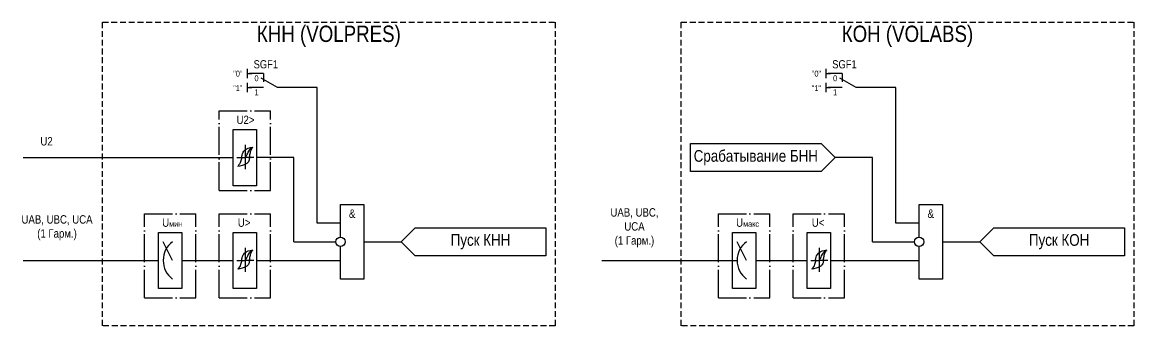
# Model space of a CAD drawing. Header units: millimetres. Extents: x -1643 to 443, y -2 to 115.
# Drawn here: x -1643.2 to -1405, y 10 to 75 of the extents above; entities that cross this region are included whole.
import ezdxf
from ezdxf.enums import TextEntityAlignment as Align

# ---------------------------------------------------------------- set-up
doc = ezdxf.new("R2010")
doc.units = ezdxf.units.MM
doc.linetypes.add('ACAD_ISO04W100', pattern=[30, 24, -3, 0, -3])
doc.linetypes.add('штриховая2', pattern=[0.375, 0.25, -0.125])
doc.layers.add('Основная', color=7, linetype='Continuous')
doc.styles.add('1.8_Gost_RD', font='ARIALN.TTF', dxfattribs={"height": 1.8})
doc.styles.add('2.5_Gost_RD', font='ARIALN.TTF', dxfattribs={"height": 2.5})
doc.styles.add('3.5_Gost_RD', font='ARIALN.TTF', dxfattribs={"height": 3.5})
doc.styles.add('Вывод', font='ARIALN.TTF', dxfattribs={"height": 2.5})
doc.styles.add('Компонент', font='ARIALN.TTF', dxfattribs={"height": 3.5})

# ---------------------------------------------------------------- blocks, each defined once
blk = doc.blocks.new('*U70')
at = {"layer": 'Основная', "linetype": 'ACAD_ISO04W100', "ltscale": 0.25}
for p, q in [((0, 0), (11, 0)), ((0, -17), (0, 0)), ((11, -17), (11, 0)), ((0, -17), (11, -17))]:
    blk.add_line(p, q, dxfattribs=at)
at = {"layer": 'Основная', "style": 'Компонент'}
blk.add_attdef('ОУ', text='', height=3.5, dxfattribs=at).set_placement((11, 0), align=Align.MIDDLE_CENTER)
blk = doc.blocks.new('*U71')
at = {"layer": 'Основная', "linetype": 'ACAD_ISO04W100', "ltscale": 0.25}
for p, q in [((0, 0), (11, 0)), ((0, -18), (0, 0)), ((11, -18), (11, 0)), ((0, -18), (11, -18))]:
    blk.add_line(p, q, dxfattribs=at)
at = {"layer": 'Основная', "style": 'Компонент'}
blk.add_attdef('ОУ', text='', height=3.5, dxfattribs=at).set_placement((11, 0), align=Align.MIDDLE_CENTER)
blk = doc.blocks.new('*U83')
at = {"layer": 'Основная', "linetype": 'ACAD_ISO04W100', "ltscale": 0.25}
for p, q in [((0, 0), (11, 0)), ((0, -18), (0, 0)), ((11, -18), (11, 0)), ((0, -18), (11, -18))]:
    blk.add_line(p, q, dxfattribs=at)
at = {"layer": 'Основная', "style": 'Компонент'}
blk.add_attdef('ОУ', text='', height=3.5, dxfattribs=at).set_placement((11, 0), align=Align.MIDDLE_CENTER)
blk = doc.blocks.new('*U80')
at = {"layer": 'Основная', "ltscale": 0.35}
blk.add_line((6, 6), (6, 2.5), dxfattribs=at)
at = {"layer": 'Основная', "color": 0}
blk.add_line((0, 0), (7, 4), dxfattribs=at)
blk = doc.blocks.new('*U82')
at = {"layer": 'Основная', "color": 0}
for p, q in [((-3, 6), (-9, 6)), ((-3, 0), (-9, 0)), ((9, 0), (3, 0))]:
    blk.add_line(p, q, dxfattribs=at)
at = {"layer": 'Основная', "ltscale": 0.25, "xscale": -1}
blk.add_blockref('*U80', (3, 0), dxfattribs=at)
at = {"layer": 'Основная'}
for tag, height, style, p in [('ОУ', 3.5, 'Компонент', (-2, 10)), ('В1', 2.5, 'Вывод', (-14, 6)), ('В2', 2.5, 'Вывод', (-6, 4)), ('В3', 2.5, 'Вывод', (-6, -2))]:
    blk.add_attdef(tag, text='', height=height, dxfattribs=dict(at, style=style)).set_placement(p, align=Align.MIDDLE_CENTER)

msp = doc.modelspace()

# ---------------------------------------------------------------- linework, layer by layer
at = {"ltscale": 100}
for p, q in [((-1595, 65), (-1595, 63)), ((-1471, 65), (-1471, 63)), ((-1595, 64), (-1594, 64)), ((-1595, 62), (-1595, 60)), ((-1471, 64), (-1470, 64)), ((-1471, 62), (-1471, 60)), ((-1595, 61), (-1594, 61)), ((-1592, 61), (-1593, 61)), ((-1580, 61), (-1586, 61)), ((-1580, 32), (-1580, 61)), ((-1471, 61), (-1470, 61)), ((-1468, 61), (-1469, 61)), ((-1456, 61), (-1462, 61)), ((-1456, 32), (-1456, 61)), ((-1598, 50.5), (-1598, 52)), ((-1598, 52), (-1593, 52)), ((-1598, 43), (-1598, 51)), ((-1593, 52), (-1593, 46)), ((-1500, 49), (-1472, 49)), ((-1472, 49), (-1469, 46)), ((-1643, 46), (-1598, 46)), ((-1597.21, 46), (-1595.4, 46)), ((-1593.58, 46), (-1595.4, 46)), ((-1593, 46), (-1593, 40)), ((-1585, 46), (-1593, 46)), ((-1585, 28), (-1585, 46)), ((-1469, 46), (-1472, 43)), ((-1461, 46), (-1469, 46)), ((-1461, 28), (-1461, 46)), ((-1598, 40), (-1598, 43)), ((-1472, 43), (-1500, 43)), ((-1593, 40), (-1598, 40)), ((-1575, 32), (-1580, 32)), ((-1559, 31), (-1562, 28)), ((-1559, 31), (-1531, 31)), ((-1531, 31), (-1531, 25)), ((-1451, 32), (-1456, 32)), ((-1435, 31), (-1438, 28)), ((-1435, 31), (-1407, 31)), ((-1407, 31), (-1407, 25)), ((-1614, 28.5), (-1614, 30)), ((-1614, 30), (-1609, 30)), ((-1614, 21), (-1614, 29)), ((-1609, 30), (-1609, 24)), ((-1598, 28.5), (-1598, 30)), ((-1598, 30), (-1593, 30)), ((-1598, 21), (-1598, 29)), ((-1593, 30), (-1593, 24)), ((-1491, 28.5), (-1491, 30)), ((-1491, 30), (-1486, 30)), ((-1491, 21), (-1491, 29)), ((-1486, 30), (-1486, 24)), ((-1475, 28.5), (-1475, 30)), ((-1475, 30), (-1470, 30)), ((-1475, 21), (-1475, 29)), ((-1470, 30), (-1470, 24)), ((-1611, 24), (-1613, 28)), ((-1585, 28), (-1576, 28)), ((-1570, 28), (-1562, 28)), ((-1562, 28), (-1559, 25)), ((-1488, 24), (-1490, 28)), ((-1461, 28), (-1452, 28)), ((-1446, 28), (-1438, 28)), ((-1438, 28), (-1435, 25)), ((-1643, 24), (-1614, 24)), ((-1609, 24), (-1598, 24)), ((-1609, 24), (-1609, 18)), ((-1597.21, 24), (-1595.4, 24)), ((-1593.58, 24), (-1595.4, 24)), ((-1593, 24), (-1575, 24)), ((-1593, 24), (-1593, 18)), ((-1531, 25), (-1559, 25)), ((-1519, 24), (-1490, 24)), ((-1498, 24), (-1491, 24)), ((-1486, 24), (-1475, 24)), ((-1486, 24), (-1486, 18)), ((-1474.21, 24), (-1472.4, 24)), ((-1470.58, 24), (-1472.4, 24)), ((-1470, 24), (-1462, 24)), ((-1470, 24), (-1470, 18)), ((-1469, 24), (-1451, 24)), ((-1407, 25), (-1435, 25)), ((-1614, 18), (-1614, 21)), ((-1598, 18), (-1598, 21)), ((-1491, 18), (-1491, 21)), ((-1475, 18), (-1475, 21)), ((-1609, 18), (-1614, 18)), ((-1593, 18), (-1598, 18)), ((-1486, 18), (-1491, 18)), ((-1470, 18), (-1475, 18))]:
    msp.add_line(p, q, dxfattribs=at)
for p, q in [((-1595.4, 48.72), (-1595.4, 43.52)), ((-1595.4, 26.72), (-1595.4, 21.52)), ((-1472.4, 26.72), (-1472.4, 21.52))]:
    msp.add_line(p, q)
at = {"linetype": 'штриховая2', "ltscale": 5}
for points in [[(-1626, 75), (-1529, 75), (-1529, 10), (-1626, 10)], [(-1502, 75), (-1405, 75), (-1405, 10), (-1502, 10)]]:
    msp.add_lwpolyline(points, close=True, dxfattribs=at)
at = {"ltscale": 100}
for points in [[(-1500, 49), (-1472, 49), (-1469, 46), (-1472, 43), (-1500, 43), (-1500, 49)], [(-1575, 31), (-1575, 36), (-1570, 36), (-1570, 20), (-1575, 20), (-1575, 27)], [(-1451, 31), (-1451, 36), (-1446, 36), (-1446, 20), (-1451, 20), (-1451, 27)], [(-1575, 29), (-1575, 32)], [(-1451, 29), (-1451, 32)], [(-1575, 29), (-1575, 29)], [(-1451, 29), (-1451, 29)]]:
    msp.add_lwpolyline(points, dxfattribs=at)
for centre in [(-1575, 28), (-1451, 28)]:
    msp.add_circle(centre, 1)
for centre in [(-1608, 24), (-1485, 24)]:
    msp.add_arc(centre, 5, 126.8699, 233.1301, dxfattribs=at)
for points in [[(-1596.2, 45.92), (-1596.05, 46.71), (-1595.56, 47.54), (-1593.8, 48.26)], [(-1595.4, 46), (-1595, 46.72), (-1594.53, 47.6), (-1593.8, 48.26)], [(-1594.52, 45.92), (-1594.4, 46.71), (-1594.19, 47.54), (-1593.8, 48.26)], [(-1596.2, 45.92), (-1596.4, 45.13), (-1597, 44.12)], [(-1594.52, 45.92), (-1594.75, 45.13), (-1595.24, 44.67), (-1597, 44.12)], [(-1596.2, 23.92), (-1596.05, 24.71), (-1595.56, 25.54), (-1593.8, 26.26)], [(-1595.4, 24), (-1595, 24.72), (-1594.53, 25.6), (-1593.8, 26.26)], [(-1594.52, 23.92), (-1594.4, 24.71), (-1594.19, 25.54), (-1593.8, 26.26)], [(-1473.2, 23.92), (-1473.05, 24.71), (-1472.56, 25.54), (-1470.8, 26.26)], [(-1472.4, 24), (-1472, 24.72), (-1471.53, 25.6), (-1470.8, 26.26)], [(-1471.52, 23.92), (-1471.4, 24.71), (-1471.19, 25.54), (-1470.8, 26.26)], [(-1596.2, 23.92), (-1596.4, 23.13), (-1597, 22.12)], [(-1594.52, 23.92), (-1594.75, 23.13), (-1595.24, 22.67), (-1597, 22.12)], [(-1473.2, 23.92), (-1473.4, 23.13), (-1474, 22.12)], [(-1471.52, 23.92), (-1471.75, 23.13), (-1472.24, 22.67), (-1474, 22.12)]]:
    msp.add_spline(points, degree=3)

# ---------------------------------------------------------------- block references
at = {"layer": 'Основная', "ltscale": 0.25, "xscale": 0.5, "yscale": 0.5, "zscale": 0.5}
for p in [(-1590, 61), (-1466, 61)]:
    msp.add_blockref('*U82', p, dxfattribs=at).add_auto_attribs({'ОУ': 'SGF1', 'В1': '"0"', 'В2': '0', 'В3': '1'})
at = {"layer": 'Основная', "ltscale": 0.25}
for name, p in [('*U70', (-1601, 56)), ('*U83', (-1617, 34)), ('*U71', (-1601, 34)), ('*U83', (-1494, 34)), ('*U71', (-1478, 34))]:
    msp.add_blockref(name, p, dxfattribs=at)

# ---------------------------------------------------------------- texts
at = {"color": 30, "ltscale": 100, "char_height": 3.5, "width": 97, "attachment_point": 5, "style": '3.5_Gost_RD'}
for s, insert in [('КНН (VOLPRES)', (-1577.5, 72)), ('КОН (VOLABS)', (-1453.5, 72))]:
    msp.add_mtext(s, dxfattribs=dict(at, insert=insert))
at = {"ltscale": 100, "attachment_point": 1}
for s, width, insert, char_height, style in [('"1"', 2, (-1598, 61.5), 1.25, '3.5_Gost_RD'), ('"1"', 2, (-1474, 61.5), 1.25, '3.5_Gost_RD'), ('\\pi3.7178;U2>', 11, (-1601, 55), 1.8, '1.8_Gost_RD'), ('\\pi2.78586;U{\\H0.66667x;мин}', 11, (-1616, 33), 1.8, '1.8_Gost_RD'), ('U>', 4, (-1597, 33), 1.8, '1.8_Gost_RD'), ('\\pi2.78586;U{\\H0.66667x;макс}', 11, (-1493, 33), 1.8, '1.8_Gost_RD'), ('U<', 4, (-1474, 33), 1.8, '1.8_Gost_RD')]:
    msp.add_mtext_dynamic_manual_height_columns(s, width=width, gutter_width=17.5, heights=[0], dxfattribs=dict(at, insert=insert, char_height=char_height, style=style))
at = {"ltscale": 100, "char_height": 1.8, "attachment_point": 5}
for s, insert, width, style in [('U2', (-1638, 49.5), 10, '1.8_Gost_RD'), ('UAB, UBC, UCA^J(1 Гарм.)', (-1635.75, 31), 14.5, '1.8_Gost_RD'), ('&', (-1572.5, 34), 5, '2.5_Gost_RD'), ('UAB, UBC, UCA^J(1 Гарм.)', (-1512, 31), 14, '1.8_Gost_RD'), ('&', (-1448.5, 34), 5, '2.5_Gost_RD')]:
    msp.add_mtext(s, dxfattribs=dict(at, insert=insert, width=width, style=style))
at = {"color": 1, "ltscale": 100, "insert": (-1486, 46), "char_height": 2.5, "width": 28, "attachment_point": 5, "style": '2.5_Gost_RD'}
msp.add_mtext('{\\C256;Срабатывание БНН}', dxfattribs=at)
at = {"color": 0, "ltscale": 100, "char_height": 2.5, "width": 28, "attachment_point": 5, "style": '2.5_Gost_RD'}
for s, insert in [('{\\C256;Пуск КНН}', (-1545, 28)), ('{\\C256;Пуск КОН}', (-1421, 28))]:
    msp.add_mtext(s, dxfattribs=dict(at, insert=insert))

doc.saveas('drawing.dxf')
